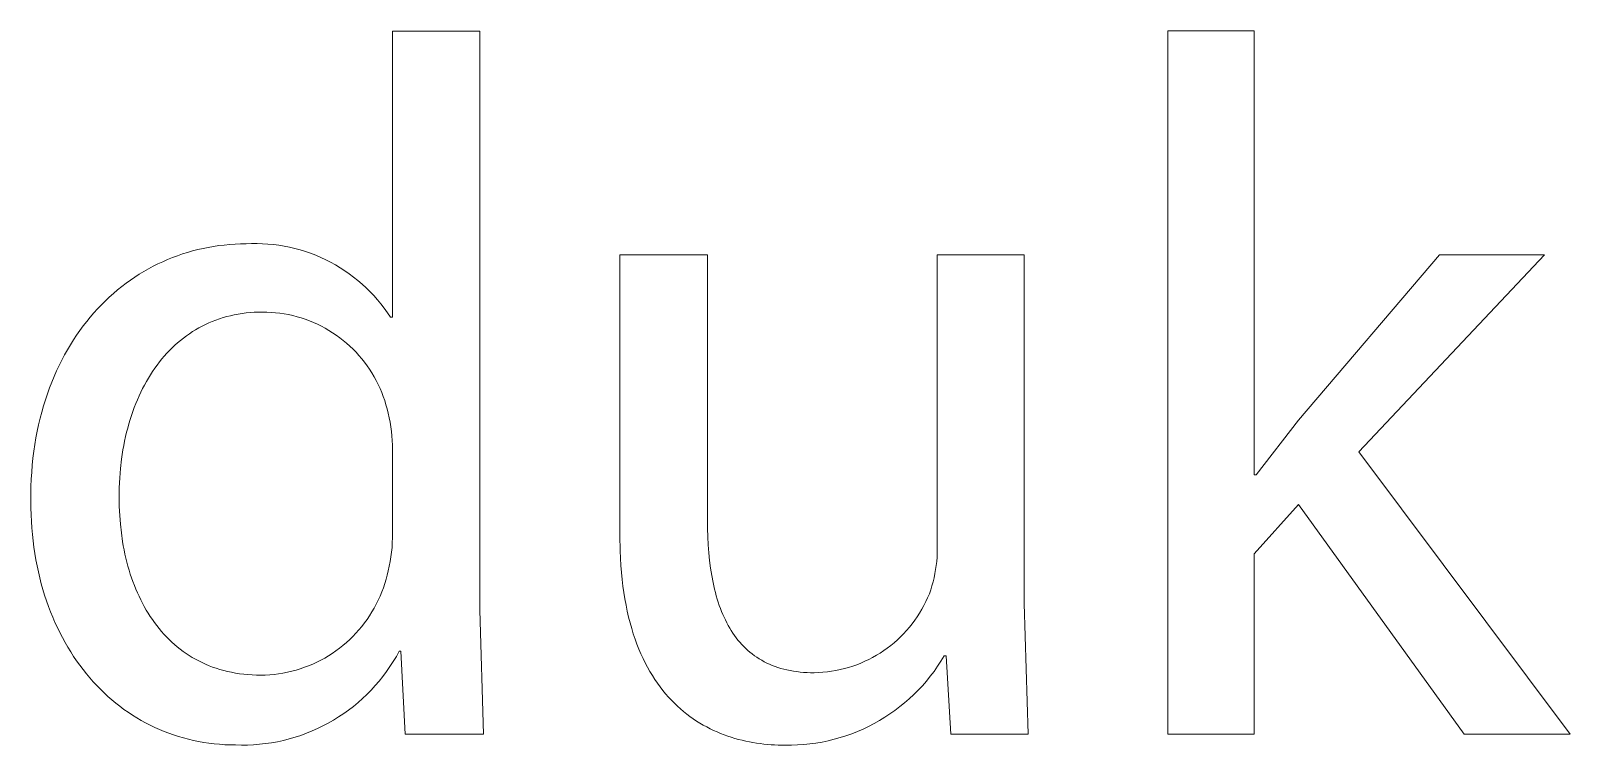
# Model space of a CAD drawing. Header units: millimetres. Extents: x -665 to 1920, y -373 to 1434.
# Drawn here: x 1003.13 to 1043.34, y -259.42 to -240.75 of the extents above; entities that cross this region are included whole.
import ezdxf

# ---------------------------------------------------------------- set-up
doc = ezdxf.new("R2010")
doc.units = ezdxf.units.MM
doc.header["$MEASUREMENT"] = 0
doc.layers.add('Domyślny', color=7, linetype='Continuous', true_color=0x000000)

msp = doc.modelspace()

# ---------------------------------------------------------------- linework, layer by layer
at = {"layer": 'Domyślny', "color": 18, "lineweight": 15, "true_color": 0x000000}
for p, q in [((1012.572, -248.239), (1012.572, -240.757)), ((1012.572, -240.757), (1014.853, -240.757)), ((1014.853, -240.757), (1014.853, -255.894)), ((1032.827, -259.134), (1032.827, -240.75)), ((1032.827, -240.75), (1035.083, -240.75)), ((1035.083, -240.75), (1035.083, -252.357)), ((1007.221, -246.542), (1007.354, -246.503)), ((1007.354, -246.503), (1007.489, -246.469)), ((1007.489, -246.469), (1007.625, -246.438)), ((1007.625, -246.438), (1007.762, -246.41)), ((1007.762, -246.41), (1007.9, -246.386)), ((1007.9, -246.386), (1008.04, -246.366)), ((1008.04, -246.366), (1008.18, -246.349)), ((1008.18, -246.349), (1008.321, -246.336)), ((1008.321, -246.336), (1008.462, -246.327)), ((1008.462, -246.327), (1008.605, -246.321)), ((1008.605, -246.321), (1008.748, -246.319)), ((1008.748, -246.319), (1008.891, -246.313)), ((1008.891, -246.313), (1009.035, -246.312)), ((1009.035, -246.312), (1009.178, -246.315)), ((1009.178, -246.315), (1009.321, -246.324)), ((1009.321, -246.324), (1009.463, -246.337)), ((1009.463, -246.337), (1009.605, -246.356)), ((1009.605, -246.356), (1009.746, -246.379)), ((1009.746, -246.379), (1009.887, -246.407)), ((1009.887, -246.407), (1010.026, -246.44)), ((1010.026, -246.44), (1010.164, -246.477)), ((1010.164, -246.477), (1010.301, -246.519)), ((1006.2, -246.972), (1006.322, -246.906)), ((1006.322, -246.906), (1006.446, -246.844)), ((1006.446, -246.844), (1006.572, -246.785)), ((1006.572, -246.785), (1006.699, -246.729)), ((1006.699, -246.729), (1006.827, -246.677)), ((1006.827, -246.677), (1006.957, -246.629)), ((1006.957, -246.629), (1007.088, -246.583)), ((1007.088, -246.583), (1007.221, -246.542)), ((1010.301, -246.519), (1010.436, -246.566)), ((1010.436, -246.566), (1010.57, -246.618)), ((1010.57, -246.618), (1010.702, -246.674)), ((1010.702, -246.674), (1010.831, -246.734)), ((1010.831, -246.734), (1010.959, -246.799)), ((1010.959, -246.799), (1011.084, -246.869)), ((1011.084, -246.869), (1011.207, -246.942)), ((1018.513, -253.938), (1018.513, -246.602)), ((1018.513, -246.602), (1020.803, -246.602)), ((1020.803, -246.602), (1020.803, -253.542)), ((1026.805, -254.291), (1026.805, -246.602)), ((1026.805, -246.602), (1029.078, -246.602)), ((1029.078, -246.602), (1029.078, -255.72)), ((1036.245, -250.928), (1039.922, -246.605)), ((1042.669, -246.605), (1037.821, -251.754)), ((1039.922, -246.605), (1042.669, -246.605)), ((1005.613, -247.35), (1005.727, -247.268)), ((1005.727, -247.268), (1005.842, -247.189)), ((1005.842, -247.189), (1005.96, -247.114)), ((1005.96, -247.114), (1006.079, -247.041)), ((1006.079, -247.041), (1006.2, -246.972)), ((1011.207, -246.942), (1011.327, -247.02)), ((1011.327, -247.02), (1011.445, -247.102)), ((1011.445, -247.102), (1011.559, -247.187)), ((1011.559, -247.187), (1011.671, -247.277)), ((1011.671, -247.277), (1011.779, -247.37)), ((1005.073, -247.809), (1005.177, -247.711)), ((1005.177, -247.711), (1005.283, -247.616)), ((1005.283, -247.616), (1005.391, -247.524)), ((1005.391, -247.524), (1005.501, -247.436)), ((1005.501, -247.436), (1005.613, -247.35)), ((1011.779, -247.37), (1011.885, -247.467)), ((1011.885, -247.467), (1011.986, -247.568)), ((1011.986, -247.568), (1012.085, -247.672)), ((1012.085, -247.672), (1012.179, -247.779)), ((1004.679, -248.232), (1004.775, -248.122)), ((1004.775, -248.122), (1004.872, -248.015)), ((1004.872, -248.015), (1004.972, -247.91)), ((1004.972, -247.91), (1005.073, -247.809)), ((1008.749, -248.126), (1008.646, -248.139)), ((1008.855, -248.115), (1008.749, -248.126)), ((1008.961, -248.108), (1008.855, -248.115)), ((1009.069, -248.103), (1008.961, -248.108)), ((1009.179, -248.102), (1009.069, -248.103)), ((1009.293, -248.103), (1009.179, -248.102)), ((1009.407, -248.109), (1009.293, -248.103)), ((1009.52, -248.118), (1009.407, -248.109)), ((1009.633, -248.131), (1009.52, -248.118)), ((1012.179, -247.779), (1012.27, -247.89)), ((1012.27, -247.89), (1012.358, -248.004)), ((1012.358, -248.004), (1012.441, -248.12)), ((1012.441, -248.12), (1012.52, -248.239)), ((1004.408, -248.582), (1004.496, -248.462)), ((1004.496, -248.462), (1004.587, -248.346)), ((1004.587, -248.346), (1004.679, -248.232)), ((1007.516, -248.515), (1007.432, -248.563)), ((1007.602, -248.469), (1007.516, -248.515)), ((1007.689, -248.426), (1007.602, -248.469)), ((1007.778, -248.385), (1007.689, -248.426)), ((1007.868, -248.347), (1007.778, -248.385)), ((1007.96, -248.311), (1007.868, -248.347)), ((1008.054, -248.278), (1007.96, -248.311)), ((1008.149, -248.248), (1008.054, -248.278)), ((1008.245, -248.221), (1008.149, -248.248)), ((1008.343, -248.196), (1008.245, -248.221)), ((1008.442, -248.174), (1008.343, -248.196)), ((1008.543, -248.155), (1008.442, -248.174)), ((1008.646, -248.139), (1008.543, -248.155)), ((1009.746, -248.148), (1009.633, -248.131)), ((1009.858, -248.169), (1009.746, -248.148)), ((1009.969, -248.194), (1009.858, -248.169)), ((1010.08, -248.222), (1009.969, -248.194)), ((1010.189, -248.254), (1010.08, -248.222)), ((1010.297, -248.29), (1010.189, -248.254)), ((1010.404, -248.33), (1010.297, -248.29)), ((1010.509, -248.373), (1010.404, -248.33)), ((1010.613, -248.42), (1010.509, -248.373)), ((1010.716, -248.47), (1010.613, -248.42)), ((1010.816, -248.524), (1010.716, -248.47)), ((1010.915, -248.581), (1010.816, -248.524)), ((1012.52, -248.239), (1012.572, -248.239)), ((1004.159, -248.958), (1004.24, -248.829)), ((1004.24, -248.829), (1004.323, -248.704)), ((1004.323, -248.704), (1004.408, -248.582)), ((1006.961, -248.904), (1006.888, -248.969)), ((1007.035, -248.842), (1006.961, -248.904)), ((1007.111, -248.781), (1007.035, -248.842)), ((1007.189, -248.723), (1007.111, -248.781)), ((1007.269, -248.668), (1007.189, -248.723)), ((1007.35, -248.614), (1007.269, -248.668)), ((1007.432, -248.563), (1007.35, -248.614)), ((1011.011, -248.641), (1010.915, -248.581)), ((1011.106, -248.705), (1011.011, -248.641)), ((1011.198, -248.772), (1011.106, -248.705)), ((1011.288, -248.842), (1011.198, -248.772)), ((1011.376, -248.915), (1011.288, -248.842)), ((1011.461, -248.99), (1011.376, -248.915)), ((1003.934, -249.359), (1004.006, -249.223)), ((1004.006, -249.223), (1004.081, -249.089)), ((1004.081, -249.089), (1004.159, -248.958)), ((1006.548, -249.328), (1006.486, -249.406)), ((1006.613, -249.252), (1006.548, -249.328)), ((1006.679, -249.178), (1006.613, -249.252)), ((1006.747, -249.106), (1006.679, -249.178)), ((1006.817, -249.037), (1006.747, -249.106)), ((1006.888, -248.969), (1006.817, -249.037)), ((1011.543, -249.069), (1011.461, -248.99)), ((1011.622, -249.151), (1011.543, -249.069)), ((1011.699, -249.235), (1011.622, -249.151)), ((1011.773, -249.322), (1011.699, -249.235)), ((1011.844, -249.411), (1011.773, -249.322)), ((1003.733, -249.787), (1003.797, -249.641)), ((1003.797, -249.641), (1003.864, -249.499)), ((1003.864, -249.499), (1003.934, -249.359)), ((1006.308, -249.652), (1006.252, -249.738)), ((1006.365, -249.568), (1006.308, -249.652)), ((1006.425, -249.486), (1006.365, -249.568)), ((1006.486, -249.406), (1006.425, -249.486)), ((1011.912, -249.503), (1011.844, -249.411)), ((1011.976, -249.597), (1011.912, -249.503)), ((1012.038, -249.693), (1011.976, -249.597)), ((1012.096, -249.791), (1012.038, -249.693)), ((1003.559, -250.239), (1003.614, -250.085)), ((1003.614, -250.085), (1003.672, -249.935)), ((1003.672, -249.935), (1003.733, -249.787)), ((1006.046, -250.102), (1005.999, -250.197)), ((1006.094, -250.008), (1006.046, -250.102)), ((1006.145, -249.916), (1006.094, -250.008)), ((1006.197, -249.826), (1006.145, -249.916)), ((1006.252, -249.738), (1006.197, -249.826)), ((1012.15, -249.891), (1012.096, -249.791)), ((1012.202, -249.992), (1012.15, -249.891)), ((1012.249, -250.096), (1012.202, -249.992)), ((1012.294, -250.201), (1012.249, -250.096)), ((1003.457, -250.554), (1003.506, -250.395)), ((1003.506, -250.395), (1003.559, -250.239)), ((1005.868, -250.494), (1005.829, -250.596)), ((1005.91, -250.393), (1005.868, -250.494)), ((1005.953, -250.294), (1005.91, -250.393)), ((1005.999, -250.197), (1005.953, -250.294)), ((1012.334, -250.307), (1012.294, -250.201)), ((1012.371, -250.415), (1012.334, -250.307)), ((1012.404, -250.524), (1012.371, -250.415)), ((1012.434, -250.634), (1012.404, -250.524)), ((1003.33, -251.046), (1003.369, -250.879)), ((1003.369, -250.879), (1003.412, -250.715)), ((1003.412, -250.715), (1003.457, -250.554)), ((1005.72, -250.913), (1005.688, -251.022)), ((1005.755, -250.806), (1005.72, -250.913)), ((1005.791, -250.701), (1005.755, -250.806)), ((1005.829, -250.596), (1005.791, -250.701)), ((1012.46, -250.745), (1012.434, -250.634)), ((1012.488, -250.862), (1012.46, -250.745)), ((1012.511, -250.981), (1012.488, -250.862)), ((1035.134, -252.357), (1036.245, -250.928)), ((1003.261, -251.387), (1003.294, -251.215)), ((1003.294, -251.215), (1003.33, -251.046)), ((1005.629, -251.244), (1005.602, -251.358)), ((1005.657, -251.133), (1005.629, -251.244)), ((1005.688, -251.022), (1005.657, -251.133)), ((1012.531, -251.1), (1012.511, -250.981)), ((1012.547, -251.219), (1012.531, -251.1)), ((1012.56, -251.339), (1012.547, -251.219)), ((1012.568, -251.46), (1012.56, -251.339)), ((1003.183, -251.917), (1003.206, -251.738)), ((1003.206, -251.738), (1003.232, -251.561)), ((1003.232, -251.561), (1003.261, -251.387)), ((1005.534, -251.706), (1005.515, -251.825)), ((1005.555, -251.589), (1005.534, -251.706)), ((1005.577, -251.472), (1005.555, -251.589)), ((1005.602, -251.358), (1005.577, -251.472)), ((1012.572, -251.58), (1012.568, -251.46)), ((1012.572, -251.701), (1012.572, -251.58)), ((1012.572, -253.879), (1012.572, -251.701)), ((1003.149, -252.283), (1003.165, -252.099)), ((1003.165, -252.099), (1003.183, -251.917)), ((1005.498, -251.945), (1005.47, -252.189)), ((1005.515, -251.825), (1005.498, -251.945)), ((1037.821, -251.754), (1043.34, -259.134)), ((1003.13, -252.659), (1003.138, -252.47)), ((1003.138, -252.47), (1003.149, -252.283)), ((1005.449, -252.438), (1005.437, -252.692)), ((1005.47, -252.189), (1005.449, -252.438)), ((1035.083, -252.357), (1035.134, -252.357)), ((1003.126, -252.85), (1003.13, -252.659)), ((1003.126, -253.044), (1003.126, -252.85)), ((1005.437, -252.692), (1005.433, -252.949)), ((1005.433, -252.949), (1005.437, -253.185)), ((1003.127, -253.222), (1003.126, -253.044)), ((1003.132, -253.398), (1003.127, -253.222)), ((1005.437, -253.185), (1005.448, -253.419)), ((1036.245, -253.132), (1035.083, -254.424)), ((1040.568, -259.134), (1036.245, -253.132)), ((1003.141, -253.572), (1003.132, -253.398)), ((1003.152, -253.744), (1003.141, -253.572)), ((1003.167, -253.915), (1003.152, -253.744)), ((1005.448, -253.419), (1005.466, -253.649)), ((1005.466, -253.649), (1005.491, -253.876)), ((1020.803, -253.542), (1020.806, -253.762)), ((1003.186, -254.083), (1003.167, -253.915)), ((1003.207, -254.249), (1003.186, -254.083)), ((1005.491, -253.876), (1005.523, -254.099)), ((1005.523, -254.099), (1005.542, -254.209)), ((1012.562, -254.251), (1012.569, -254.127)), ((1012.569, -254.127), (1012.573, -254.003)), ((1012.573, -254.003), (1012.572, -253.879)), ((1018.52, -254.34), (1018.513, -253.938)), ((1020.806, -253.762), (1020.812, -253.978)), ((1020.812, -253.978), (1020.823, -254.189)), ((1003.231, -254.413), (1003.207, -254.249)), ((1003.259, -254.575), (1003.231, -254.413)), ((1005.542, -254.209), (1005.563, -254.318)), ((1005.563, -254.318), (1005.586, -254.426)), ((1005.586, -254.426), (1005.61, -254.533)), ((1005.61, -254.533), (1005.636, -254.638)), ((1012.513, -254.619), (1012.534, -254.497)), ((1012.534, -254.497), (1012.55, -254.374)), ((1012.55, -254.374), (1012.562, -254.251)), ((1018.528, -254.534), (1018.52, -254.34)), ((1018.54, -254.723), (1018.528, -254.534)), ((1020.823, -254.189), (1020.839, -254.396)), ((1020.839, -254.396), (1020.859, -254.597)), ((1026.791, -254.617), (1026.799, -254.508)), ((1026.799, -254.508), (1026.804, -254.4)), ((1026.804, -254.4), (1026.805, -254.291)), ((1035.083, -254.424), (1035.083, -259.134)), ((1003.29, -254.735), (1003.259, -254.575)), ((1003.323, -254.893), (1003.29, -254.735)), ((1003.36, -255.049), (1003.323, -254.893)), ((1005.636, -254.638), (1005.664, -254.743)), ((1005.664, -254.743), (1005.694, -254.846)), ((1005.694, -254.846), (1005.726, -254.948)), ((1005.726, -254.948), (1005.759, -255.048)), ((1012.434, -254.975), (1012.46, -254.861)), ((1012.46, -254.861), (1012.488, -254.741)), ((1012.488, -254.741), (1012.513, -254.619)), ((1018.555, -254.908), (1018.54, -254.723)), ((1018.573, -255.088), (1018.555, -254.908)), ((1020.859, -254.597), (1020.884, -254.792)), ((1020.884, -254.792), (1020.914, -254.983)), ((1026.722, -255.046), (1026.745, -254.939)), ((1026.745, -254.939), (1026.763, -254.832)), ((1026.763, -254.832), (1026.779, -254.725)), ((1026.779, -254.725), (1026.791, -254.617)), ((1003.4, -255.202), (1003.36, -255.049)), ((1003.442, -255.353), (1003.4, -255.202)), ((1003.488, -255.502), (1003.442, -255.353)), ((1005.759, -255.048), (1005.794, -255.148)), ((1005.794, -255.148), (1005.831, -255.246)), ((1005.831, -255.246), (1005.87, -255.342)), ((1005.87, -255.342), (1005.911, -255.437)), ((1012.295, -255.418), (1012.336, -255.309)), ((1012.336, -255.309), (1012.372, -255.199)), ((1012.372, -255.199), (1012.405, -255.087)), ((1012.405, -255.087), (1012.434, -254.975)), ((1018.594, -255.263), (1018.573, -255.088)), ((1018.618, -255.434), (1018.594, -255.263)), ((1020.914, -254.983), (1020.949, -255.167)), ((1020.949, -255.167), (1020.989, -255.346)), ((1020.989, -255.346), (1021.011, -255.434)), ((1026.599, -255.462), (1026.635, -255.36)), ((1026.635, -255.36), (1026.667, -255.256)), ((1026.667, -255.256), (1026.696, -255.151)), ((1026.696, -255.151), (1026.722, -255.046)), ((1003.536, -255.649), (1003.488, -255.502)), ((1003.587, -255.793), (1003.536, -255.649)), ((1005.911, -255.437), (1005.953, -255.53)), ((1005.953, -255.53), (1005.997, -255.622)), ((1005.997, -255.622), (1006.043, -255.713)), ((1006.043, -255.713), (1006.091, -255.801)), ((1012.097, -255.839), (1012.152, -255.736)), ((1012.152, -255.736), (1012.203, -255.632)), ((1012.203, -255.632), (1012.251, -255.526)), ((1012.251, -255.526), (1012.295, -255.418)), ((1018.645, -255.601), (1018.618, -255.434)), ((1018.675, -255.763), (1018.645, -255.601)), ((1018.708, -255.921), (1018.675, -255.763)), ((1021.011, -255.434), (1021.034, -255.52)), ((1021.034, -255.52), (1021.059, -255.604)), ((1021.059, -255.604), (1021.085, -255.687)), ((1021.085, -255.687), (1021.112, -255.768)), ((1026.456, -255.772), (1026.507, -255.67)), ((1026.507, -255.67), (1026.554, -255.567)), ((1026.554, -255.567), (1026.599, -255.462)), ((1029.078, -255.72), (1029.182, -259.13)), ((1003.641, -255.935), (1003.587, -255.793)), ((1003.698, -256.075), (1003.641, -255.935)), ((1003.757, -256.212), (1003.698, -256.075)), ((1006.091, -255.801), (1006.141, -255.889)), ((1006.141, -255.889), (1006.193, -255.974)), ((1006.193, -255.974), (1006.246, -256.058)), ((1006.246, -256.058), (1006.301, -256.139)), ((1006.301, -256.139), (1006.358, -256.219)), ((1011.843, -256.228), (1011.912, -256.134)), ((1011.912, -256.134), (1011.977, -256.038)), ((1011.977, -256.038), (1012.038, -255.939)), ((1012.038, -255.939), (1012.097, -255.839)), ((1014.853, -255.894), (1014.948, -259.132)), ((1018.744, -256.075), (1018.708, -255.921)), ((1018.782, -256.224), (1018.744, -256.075)), ((1021.112, -255.768), (1021.141, -255.848)), ((1021.141, -255.848), (1021.172, -255.926)), ((1021.172, -255.926), (1021.203, -256.002)), ((1021.203, -256.002), (1021.236, -256.077)), ((1021.236, -256.077), (1021.271, -256.15)), ((1021.271, -256.15), (1021.307, -256.222)), ((1026.149, -256.249), (1026.217, -256.158)), ((1026.217, -256.158), (1026.281, -256.065)), ((1026.281, -256.065), (1026.343, -255.969)), ((1026.343, -255.969), (1026.401, -255.871)), ((1026.401, -255.871), (1026.456, -255.772)), ((1003.819, -256.347), (1003.757, -256.212)), ((1003.884, -256.479), (1003.819, -256.347)), ((1003.951, -256.609), (1003.884, -256.479)), ((1006.358, -256.219), (1006.417, -256.298)), ((1006.417, -256.298), (1006.477, -256.374)), ((1006.477, -256.374), (1006.539, -256.448)), ((1006.539, -256.448), (1006.604, -256.521)), ((1006.604, -256.521), (1006.67, -256.591)), ((1011.539, -256.58), (1011.62, -256.496)), ((1011.62, -256.496), (1011.697, -256.409)), ((1011.697, -256.409), (1011.772, -256.32)), ((1011.772, -256.32), (1011.843, -256.228)), ((1018.823, -256.37), (1018.782, -256.224)), ((1018.866, -256.511), (1018.823, -256.37)), ((1018.912, -256.648), (1018.866, -256.511)), ((1021.307, -256.222), (1021.344, -256.292)), ((1021.344, -256.292), (1021.383, -256.36)), ((1021.383, -256.36), (1021.423, -256.426)), ((1021.423, -256.426), (1021.465, -256.491)), ((1021.465, -256.491), (1021.509, -256.554)), ((1021.509, -256.554), (1021.554, -256.615)), ((1025.847, -256.589), (1025.927, -256.508)), ((1025.927, -256.508), (1026.004, -256.424)), ((1026.004, -256.424), (1026.078, -256.338)), ((1026.078, -256.338), (1026.149, -256.249)), ((1004.021, -256.737), (1003.951, -256.609)), ((1004.093, -256.861), (1004.021, -256.737)), ((1004.168, -256.984), (1004.093, -256.861)), ((1006.67, -256.591), (1006.737, -256.659)), ((1006.737, -256.659), (1006.807, -256.726)), ((1006.807, -256.726), (1006.878, -256.79)), ((1006.878, -256.79), (1006.952, -256.852)), ((1006.952, -256.852), (1007.027, -256.911)), ((1007.027, -256.911), (1007.103, -256.969)), ((1007.103, -256.969), (1007.182, -257.024)), ((1011.001, -257.022), (1011.097, -256.956)), ((1011.097, -256.956), (1011.19, -256.887)), ((1011.19, -256.887), (1011.281, -256.815)), ((1011.281, -256.815), (1011.37, -256.739)), ((1011.37, -256.739), (1011.456, -256.661)), ((1011.456, -256.661), (1011.539, -256.58)), ((1012.752, -256.962), (1012.676, -257.1)), ((1012.795, -256.962), (1012.752, -256.962)), ((1012.907, -259.132), (1012.795, -256.962)), ((1018.961, -256.781), (1018.912, -256.648)), ((1019.012, -256.91), (1018.961, -256.781)), ((1019.065, -257.035), (1019.012, -256.91)), ((1021.554, -256.615), (1021.6, -256.675)), ((1021.6, -256.675), (1021.649, -256.732)), ((1021.649, -256.732), (1021.698, -256.788)), ((1021.698, -256.788), (1021.75, -256.842)), ((1021.75, -256.842), (1021.802, -256.894)), ((1021.802, -256.894), (1021.857, -256.944)), ((1021.857, -256.944), (1021.913, -256.992)), ((1025.314, -257.013), (1025.409, -256.95)), ((1025.409, -256.95), (1025.501, -256.884)), ((1025.501, -256.884), (1025.591, -256.815)), ((1025.591, -256.815), (1025.679, -256.743)), ((1025.679, -256.743), (1025.764, -256.667)), ((1025.764, -256.667), (1025.847, -256.589)), ((1004.245, -257.103), (1004.168, -256.984)), ((1004.324, -257.22), (1004.245, -257.103)), ((1004.406, -257.334), (1004.324, -257.22)), ((1004.49, -257.446), (1004.406, -257.334)), ((1007.182, -257.024), (1007.263, -257.077)), ((1007.263, -257.077), (1007.345, -257.128)), ((1007.345, -257.128), (1007.429, -257.176)), ((1007.429, -257.176), (1007.515, -257.221)), ((1007.515, -257.221), (1007.602, -257.265)), ((1007.602, -257.265), (1007.692, -257.305)), ((1007.692, -257.305), (1007.783, -257.344)), ((1007.783, -257.344), (1007.876, -257.379)), ((1010.275, -257.387), (1010.384, -257.346)), ((1010.384, -257.346), (1010.491, -257.301)), ((1010.491, -257.301), (1010.597, -257.252)), ((1010.597, -257.252), (1010.701, -257.2)), ((1010.701, -257.2), (1010.803, -257.144)), ((1010.803, -257.144), (1010.903, -257.085)), ((1010.903, -257.085), (1011.001, -257.022)), ((1012.509, -257.368), (1012.419, -257.497)), ((1012.595, -257.235), (1012.509, -257.368)), ((1012.676, -257.1), (1012.595, -257.235)), ((1019.12, -257.156), (1019.065, -257.035)), ((1019.178, -257.273), (1019.12, -257.156)), ((1019.237, -257.387), (1019.178, -257.273)), ((1021.913, -256.992), (1021.971, -257.038)), ((1021.971, -257.038), (1022.031, -257.083)), ((1022.031, -257.083), (1022.092, -257.125)), ((1022.092, -257.125), (1022.155, -257.165)), ((1022.155, -257.165), (1022.219, -257.204)), ((1022.219, -257.204), (1022.286, -257.24)), ((1022.286, -257.24), (1022.354, -257.274)), ((1022.354, -257.274), (1022.424, -257.306)), ((1022.424, -257.306), (1022.495, -257.336)), ((1022.495, -257.336), (1022.569, -257.364)), ((1022.569, -257.364), (1022.644, -257.39)), ((1024.489, -257.39), (1024.598, -257.356)), ((1024.598, -257.356), (1024.705, -257.318)), ((1024.705, -257.318), (1024.811, -257.276)), ((1024.811, -257.276), (1024.915, -257.23)), ((1024.915, -257.23), (1025.017, -257.181)), ((1025.017, -257.181), (1025.118, -257.128)), ((1025.118, -257.128), (1025.217, -257.072)), ((1025.217, -257.072), (1025.314, -257.013)), ((1026.814, -257.361), (1026.721, -257.493)), ((1026.902, -257.227), (1026.814, -257.361)), ((1026.986, -257.09), (1026.902, -257.227)), ((1027.038, -257.09), (1026.986, -257.09)), ((1027.158, -259.13), (1027.038, -257.09)), ((1004.577, -257.555), (1004.49, -257.446)), ((1004.666, -257.661), (1004.577, -257.555)), ((1004.757, -257.764), (1004.666, -257.661)), ((1004.85, -257.864), (1004.757, -257.764)), ((1007.876, -257.379), (1007.971, -257.412)), ((1007.971, -257.412), (1008.068, -257.443)), ((1008.068, -257.443), (1008.167, -257.47)), ((1008.167, -257.47), (1008.267, -257.495)), ((1008.267, -257.495), (1008.369, -257.517)), ((1008.369, -257.517), (1008.474, -257.536)), ((1008.474, -257.536), (1008.579, -257.553)), ((1008.579, -257.553), (1008.687, -257.566)), ((1008.687, -257.566), (1008.797, -257.577)), ((1008.797, -257.577), (1008.908, -257.585)), ((1008.908, -257.585), (1009.021, -257.589)), ((1009.021, -257.589), (1009.136, -257.591)), ((1009.136, -257.591), (1009.252, -257.588)), ((1009.252, -257.588), (1009.368, -257.581)), ((1009.368, -257.581), (1009.484, -257.571)), ((1009.484, -257.571), (1009.599, -257.556)), ((1009.599, -257.556), (1009.714, -257.538)), ((1009.714, -257.538), (1009.828, -257.515)), ((1009.828, -257.515), (1009.942, -257.489)), ((1009.942, -257.489), (1010.054, -257.459)), ((1010.054, -257.459), (1010.165, -257.425)), ((1010.165, -257.425), (1010.275, -257.387)), ((1012.226, -257.746), (1012.124, -257.866)), ((1012.325, -257.623), (1012.226, -257.746)), ((1012.419, -257.497), (1012.325, -257.623)), ((1019.299, -257.497), (1019.237, -257.387)), ((1019.363, -257.603), (1019.299, -257.497)), ((1019.429, -257.706), (1019.363, -257.603)), ((1019.496, -257.805), (1019.429, -257.706)), ((1022.644, -257.39), (1022.721, -257.414)), ((1022.721, -257.414), (1022.799, -257.435)), ((1022.799, -257.435), (1022.88, -257.455)), ((1022.88, -257.455), (1022.963, -257.472)), ((1022.963, -257.472), (1023.047, -257.487)), ((1023.047, -257.487), (1023.133, -257.5)), ((1023.133, -257.5), (1023.221, -257.51)), ((1023.221, -257.51), (1023.312, -257.518)), ((1023.312, -257.518), (1023.404, -257.524)), ((1023.404, -257.524), (1023.497, -257.527)), ((1023.497, -257.527), (1023.593, -257.529)), ((1023.593, -257.529), (1023.707, -257.525)), ((1023.707, -257.525), (1023.82, -257.517)), ((1023.82, -257.517), (1023.934, -257.506)), ((1023.934, -257.506), (1024.046, -257.491)), ((1024.046, -257.491), (1024.158, -257.471)), ((1024.158, -257.471), (1024.27, -257.448)), ((1024.27, -257.448), (1024.38, -257.421)), ((1024.38, -257.421), (1024.489, -257.39)), ((1026.521, -257.746), (1026.416, -257.867)), ((1026.623, -257.621), (1026.521, -257.746)), ((1026.721, -257.493), (1026.623, -257.621)), ((1004.945, -257.962), (1004.85, -257.864)), ((1005.043, -258.057), (1004.945, -257.962)), ((1005.142, -258.148), (1005.043, -258.057)), ((1005.244, -258.237), (1005.142, -258.148)), ((1011.906, -258.094), (1011.792, -258.203)), ((1012.017, -257.982), (1011.906, -258.094)), ((1012.124, -257.866), (1012.017, -257.982)), ((1019.566, -257.901), (1019.496, -257.805)), ((1019.637, -257.993), (1019.566, -257.901)), ((1019.71, -258.081), (1019.637, -257.993)), ((1019.784, -258.167), (1019.71, -258.081)), ((1019.861, -258.249), (1019.784, -258.167)), ((1026.192, -258.098), (1026.074, -258.208)), ((1026.306, -257.984), (1026.192, -258.098)), ((1026.416, -257.867), (1026.306, -257.984)), ((1005.347, -258.323), (1005.244, -258.237)), ((1005.453, -258.406), (1005.347, -258.323)), ((1005.56, -258.486), (1005.453, -258.406)), ((1005.669, -258.562), (1005.56, -258.486)), ((1005.78, -258.636), (1005.669, -258.562)), ((1011.428, -258.504), (1011.3, -258.596)), ((1011.552, -258.408), (1011.428, -258.504)), ((1011.674, -258.307), (1011.552, -258.408)), ((1011.792, -258.203), (1011.674, -258.307)), ((1019.938, -258.327), (1019.861, -258.249)), ((1020.017, -258.403), (1019.938, -258.327)), ((1020.097, -258.475), (1020.017, -258.403)), ((1020.179, -258.544), (1020.097, -258.475)), ((1020.262, -258.61), (1020.179, -258.544)), ((1025.699, -258.512), (1025.568, -258.605)), ((1025.828, -258.415), (1025.699, -258.512)), ((1025.953, -258.313), (1025.828, -258.415)), ((1026.074, -258.208), (1025.953, -258.313)), ((1005.893, -258.707), (1005.78, -258.636)), ((1006.008, -258.774), (1005.893, -258.707)), ((1006.124, -258.838), (1006.008, -258.774)), ((1006.243, -258.899), (1006.124, -258.838)), ((1006.362, -258.957), (1006.243, -258.899)), ((1006.484, -259.011), (1006.362, -258.957)), ((1010.758, -258.918), (1010.617, -258.987)), ((1010.898, -258.845), (1010.758, -258.918)), ((1011.034, -258.766), (1010.898, -258.845)), ((1011.168, -258.683), (1011.034, -258.766)), ((1011.3, -258.596), (1011.168, -258.683)), ((1020.346, -258.674), (1020.262, -258.61)), ((1020.432, -258.734), (1020.346, -258.674)), ((1020.518, -258.791), (1020.432, -258.734)), ((1020.605, -258.845), (1020.518, -258.791)), ((1020.693, -258.897), (1020.605, -258.845)), ((1020.783, -258.946), (1020.693, -258.897)), ((1020.872, -258.992), (1020.783, -258.946)), ((1025.013, -258.93), (1024.867, -258.999)), ((1025.155, -258.856), (1025.013, -258.93)), ((1025.296, -258.777), (1025.155, -258.856)), ((1025.433, -258.693), (1025.296, -258.777)), ((1025.568, -258.605), (1025.433, -258.693)), ((1006.607, -259.063), (1006.484, -259.011)), ((1006.731, -259.11), (1006.607, -259.063)), ((1006.857, -259.155), (1006.731, -259.11)), ((1006.985, -259.196), (1006.857, -259.155)), ((1007.113, -259.234), (1006.985, -259.196)), ((1007.244, -259.268), (1007.113, -259.234)), ((1007.375, -259.299), (1007.244, -259.268)), ((1007.508, -259.326), (1007.375, -259.299)), ((1007.643, -259.35), (1007.508, -259.326)), ((1007.778, -259.37), (1007.643, -259.35)), ((1007.915, -259.386), (1007.778, -259.37)), ((1009.259, -259.381), (1009.103, -259.399)), ((1009.415, -259.358), (1009.259, -259.381)), ((1009.57, -259.33), (1009.415, -259.358)), ((1009.724, -259.296), (1009.57, -259.33)), ((1009.877, -259.258), (1009.724, -259.296)), ((1010.029, -259.214), (1009.877, -259.258)), ((1010.178, -259.165), (1010.029, -259.214)), ((1010.326, -259.111), (1010.178, -259.165)), ((1010.473, -259.051), (1010.326, -259.111)), ((1010.617, -258.987), (1010.473, -259.051)), ((1014.948, -259.132), (1012.907, -259.132)), ((1020.963, -259.035), (1020.872, -258.992)), ((1021.054, -259.076), (1020.963, -259.035)), ((1021.146, -259.114), (1021.054, -259.076)), ((1021.239, -259.15), (1021.146, -259.114)), ((1021.332, -259.184), (1021.239, -259.15)), ((1021.425, -259.214), (1021.332, -259.184)), ((1021.519, -259.243), (1021.425, -259.214)), ((1021.613, -259.269), (1021.519, -259.243)), ((1021.708, -259.293), (1021.613, -259.269)), ((1021.802, -259.315), (1021.708, -259.293)), ((1021.897, -259.335), (1021.802, -259.315)), ((1021.992, -259.352), (1021.897, -259.335)), ((1022.086, -259.367), (1021.992, -259.352)), ((1022.181, -259.381), (1022.086, -259.367)), ((1022.275, -259.392), (1022.181, -259.381)), ((1023.637, -259.367), (1023.478, -259.389)), ((1023.796, -259.339), (1023.637, -259.367)), ((1023.954, -259.307), (1023.796, -259.339)), ((1024.11, -259.268), (1023.954, -259.307)), ((1024.265, -259.225), (1024.11, -259.268)), ((1024.418, -259.176), (1024.265, -259.225)), ((1024.57, -259.122), (1024.418, -259.176)), ((1024.72, -259.063), (1024.57, -259.122)), ((1024.867, -258.999), (1024.72, -259.063)), ((1029.182, -259.13), (1027.158, -259.13)), ((1035.083, -259.134), (1032.827, -259.134)), ((1043.34, -259.134), (1040.568, -259.134)), ((1008.053, -259.399), (1007.915, -259.386)), ((1008.192, -259.409), (1008.053, -259.399)), ((1008.332, -259.414), (1008.192, -259.409)), ((1008.473, -259.416), (1008.332, -259.414)), ((1008.63, -259.42), (1008.473, -259.416)), ((1008.788, -259.418), (1008.63, -259.42)), ((1008.946, -259.411), (1008.788, -259.418)), ((1009.103, -259.399), (1008.946, -259.411)), ((1022.37, -259.402), (1022.275, -259.392)), ((1022.464, -259.41), (1022.37, -259.402)), ((1022.557, -259.416), (1022.464, -259.41)), ((1022.65, -259.42), (1022.557, -259.416)), ((1022.743, -259.422), (1022.65, -259.42)), ((1022.836, -259.423), (1022.743, -259.422)), ((1022.997, -259.423), (1022.836, -259.423)), ((1023.157, -259.417), (1022.997, -259.423)), ((1023.318, -259.406), (1023.157, -259.417)), ((1023.478, -259.389), (1023.318, -259.406))]:
    msp.add_line(p, q, dxfattribs=at)

doc.saveas('drawing.dxf')
